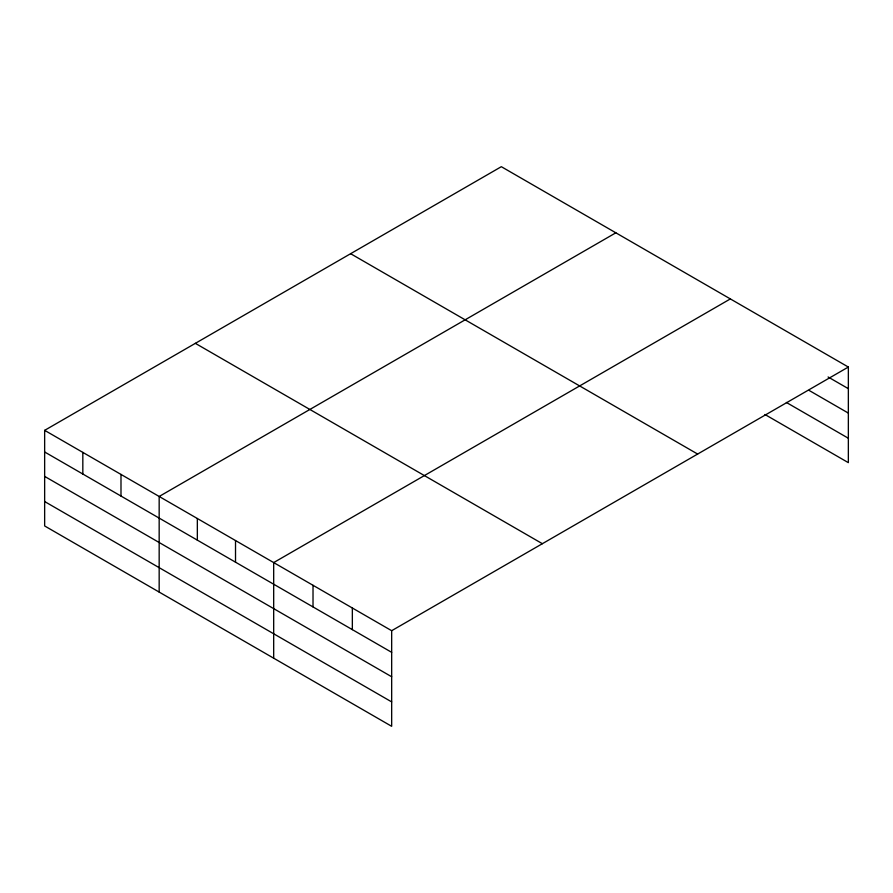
<?xml version="1.0" encoding="UTF-8"?>
<svg xmlns="http://www.w3.org/2000/svg" width="893" height="893" viewBox="0 0 893 893"><rect width="100%" height="100%" fill="white"/><g stroke="black" fill="none" stroke-linecap="round" stroke-linejoin="round"><path stroke-width="1.34" d="M44.65 430.348L391.67 630.704L391.67 726.31L44.65 525.955L44.65 430.348L501.33 166.69L848.35 367.045L848.35 462.652L764.921 414.486M615.846 232.805L159.166 496.475L159.166 592.07M730.362 298.921L273.682 562.59L273.682 658.186M391.67 630.704L848.35 367.045M828.09 376.98L848.35 388.678M809.025 390.375L848.35 413.091M786.376 402.453L848.35 438.24M350.625 253.701L697.645 454.057M195.355 343.347L542.375 543.703M44.65 451.981L391.67 652.337M44.65 476.393L391.67 676.749M44.65 501.542L391.67 701.898M352.344 607.999L352.344 629.632M313.019 585.295L313.019 606.916M235.518 540.544L235.518 562.177M197.342 518.509L197.342 540.131M120.99 474.429L120.99 496.061M82.826 452.394L82.826 474.016"/></g></svg>
